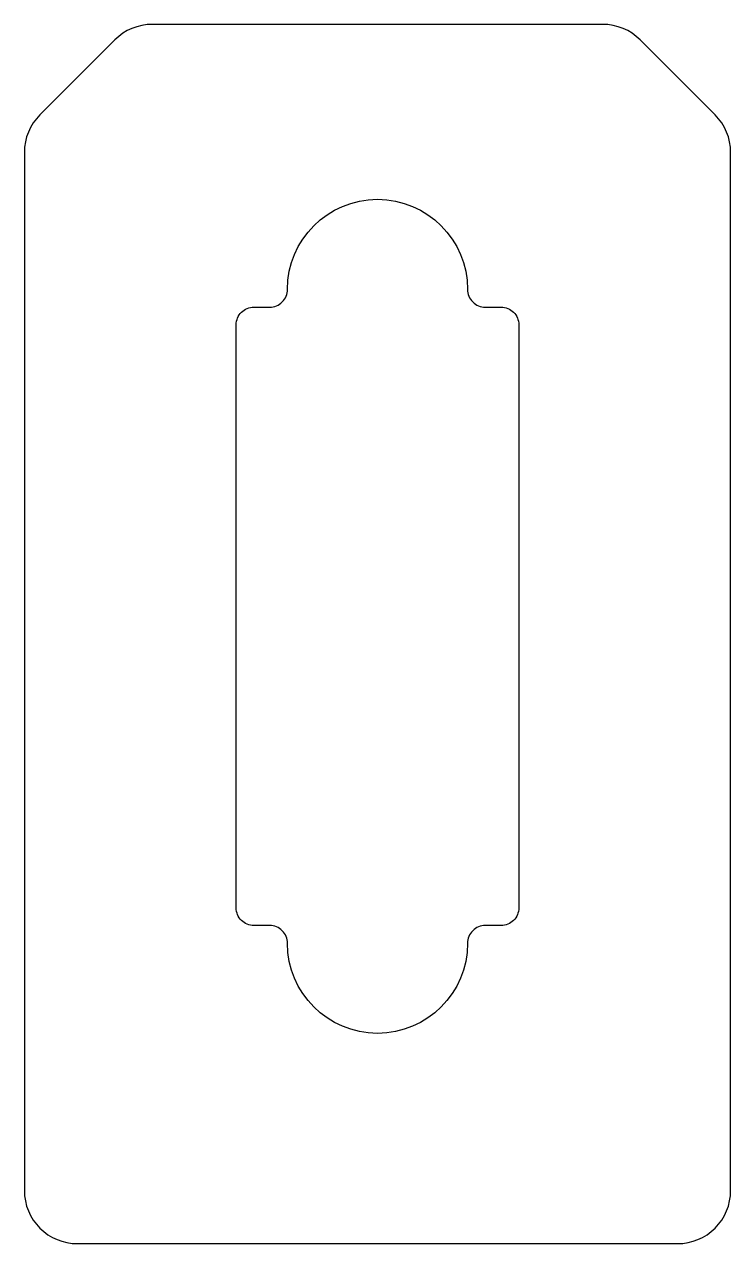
# Model space of a CAD drawing. Header units: millimetres. Extents: x 185 to 205, y -185 to -150.5.
import ezdxf

# ---------------------------------------------------------------- set-up
doc = ezdxf.new("R2010")
doc.units = ezdxf.units.MM
doc.layers.get('0').update_dxf_attribs({"linetype": 'CONTINUOUS'})

msp = doc.modelspace()

# ---------------------------------------------------------------- linework, layer by layer
for points in [[(185.439, -153.061, 0.198912), (185, -154.121), (185, -183.5, 0.414214), (186.5, -185), (203.5, -185, 0.414214), (205, -183.5), (205, -154.121, 0.198912), (204.561, -153.061), (202.439, -150.939, 0.198912), (201.379, -150.5), (188.621, -150.5, 0.198912), (187.561, -150.939)], [(197.55, -158, 0.414214), (198.05, -158.5), (198.5, -158.5, -0.414214), (199, -159), (199, -175.5, -0.414214), (198.5, -176), (198.05, -176, 0.414214), (197.55, -176.5, -1), (192.45, -176.5, 0.414214), (191.95, -176), (191.5, -176, -0.414214), (191, -175.5), (191, -159, -0.414214), (191.5, -158.5), (191.95, -158.5, 0.414214), (192.45, -158, -1)]]:
    msp.add_lwpolyline(points, format="xyb", close=True)

doc.saveas('drawing.dxf')
